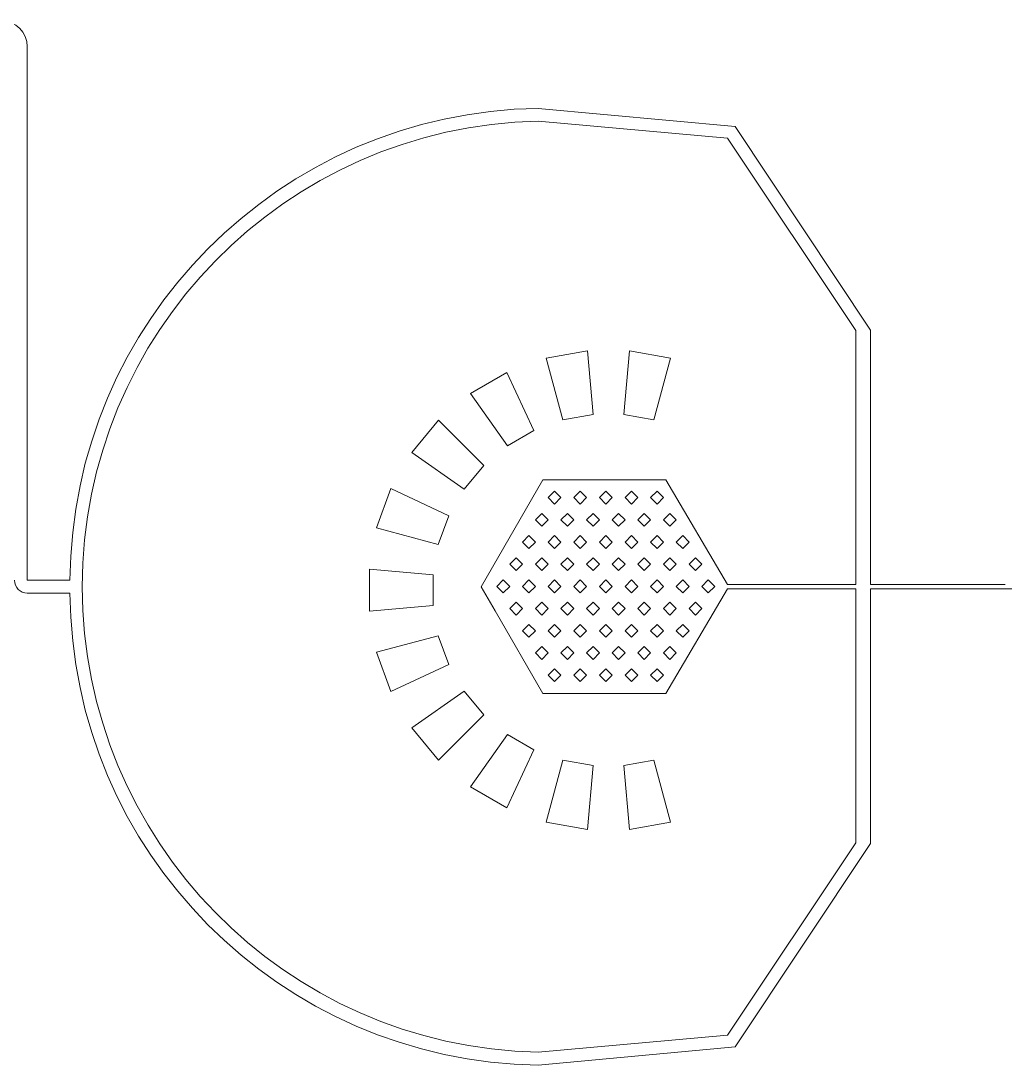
# Model space of a CAD drawing. Extents: x -8580 to 6722, y -2659 to 2641.
# Drawn here: x -4064 to 546, y -2250 to 2641 of the extents above; entities that cross this region are included whole.
import ezdxf

# ---------------------------------------------------------------- set-up
doc = ezdxf.new("R2010")
doc.units = 13
doc.layers.add('63', color=2, linetype='Continuous', lineweight=0, true_color=0xffff00)

msp = doc.modelspace()

# ---------------------------------------------------------------- linework, layer by layer
at = {"layer": '63'}
for p, q in [((-4033.9, 20.6), (-4033.9, 2520.6)), ((-1640.4, 2231), (-718.7, 2146.1)), ((-1640.4, 2171), (-753.9, 2090.6)), ((-718.7, 2146.1), (-84.9, 1192.7)), ((-753.9, 2090.6), (-153.9, 1190.6)), ((-153.9, 1190.6), (-153.9, 0.6)), ((-84.9, 1192.7), (-84.9, 0.6)), ((-1410, 1095.2), (-1603.2, 1061.2)), ((-1383.9, 796.4), (-1410, 1095.2)), ((-1213.9, 1095.2), (-1240.1, 796.4)), ((-1020.8, 1061.2), (-1213.9, 1095.2)), ((-1603.2, 1061.2), (-1525.5, 771.4)), ((-1098.5, 771.4), (-1020.8, 1061.2)), ((-1787.4, 994.1), (-1957.3, 896.1)), ((-1660.6, 722.2), (-1787.4, 994.1)), ((-1957.3, 896.1), (-1785.2, 650.3)), ((-1525.5, 771.4), (-1383.9, 796.4)), ((-1240.1, 796.4), (-1098.5, 771.4)), ((-2107.5, 770), (-2233.5, 619.8)), ((-1895.3, 557.9), (-2107.5, 770)), ((-1785.2, 650.3), (-1660.6, 722.2)), ((-2233.5, 619.8), (-1987.8, 447.7)), ((-1987.8, 447.7), (-1895.3, 557.9)), ((-1619.9, 490.6), (-1908.6, -9.4)), ((-1042.6, 490.6), (-1619.9, 490.6)), ((-1042.6, 490.6), (-753.9, 0.6)), ((-2331.6, 450), (-2398.6, 265.7)), ((-2059.7, 323.2), (-2331.6, 450)), ((-1594.2, 407.8), (-1564.2, 437.8)), ((-1564.2, 377.8), (-1594.2, 407.8)), ((-1564.2, 437.8), (-1534.2, 407.8)), ((-1534.2, 407.8), (-1564.2, 377.8)), ((-1474.2, 407.8), (-1444.2, 437.8)), ((-1444.2, 377.8), (-1474.2, 407.8)), ((-1444.2, 437.8), (-1414.2, 407.8)), ((-1414.2, 407.8), (-1444.2, 377.8)), ((-1354.2, 407.8), (-1324.2, 437.8)), ((-1324.2, 377.8), (-1354.2, 407.8)), ((-1324.2, 437.8), (-1294.2, 407.8)), ((-1294.2, 407.8), (-1324.2, 377.8)), ((-1234.2, 407.8), (-1204.2, 437.8)), ((-1204.2, 377.8), (-1234.2, 407.8)), ((-1204.2, 437.8), (-1174.2, 407.8)), ((-1174.2, 407.8), (-1204.2, 377.8)), ((-1114.2, 407.8), (-1084.2, 437.8)), ((-1084.2, 377.8), (-1114.2, 407.8)), ((-1084.2, 437.8), (-1054.2, 407.8)), ((-1054.2, 407.8), (-1084.2, 377.8)), ((-2108.9, 188.1), (-2059.7, 323.2)), ((-1654.2, 303.8), (-1624.2, 333.8)), ((-1624.2, 273.8), (-1654.2, 303.8)), ((-1624.2, 333.8), (-1594.2, 303.8)), ((-1594.2, 303.8), (-1624.2, 273.8)), ((-1534.2, 303.8), (-1504.2, 333.8)), ((-1504.2, 273.8), (-1534.2, 303.8)), ((-1504.2, 333.8), (-1474.2, 303.8)), ((-1474.2, 303.8), (-1504.2, 273.8)), ((-1414.2, 303.8), (-1384.2, 333.8)), ((-1384.2, 273.8), (-1414.2, 303.8)), ((-1384.2, 333.8), (-1354.2, 303.8)), ((-1354.2, 303.8), (-1384.2, 273.8)), ((-1294.2, 303.8), (-1264.2, 333.8)), ((-1264.2, 273.8), (-1294.2, 303.8)), ((-1264.2, 333.8), (-1234.2, 303.8)), ((-1234.2, 303.8), (-1264.2, 273.8)), ((-1174.2, 303.8), (-1144.2, 333.8)), ((-1144.2, 273.8), (-1174.2, 303.8)), ((-1144.2, 333.8), (-1114.2, 303.8)), ((-1114.2, 303.8), (-1144.2, 273.8)), ((-1054.2, 303.8), (-1024.2, 333.8)), ((-1024.2, 273.8), (-1054.2, 303.8)), ((-1024.2, 333.8), (-994.2, 303.8)), ((-994.2, 303.8), (-1024.2, 273.8)), ((-2398.6, 265.7), (-2108.9, 188.1)), ((-1714.2, 199.9), (-1684.2, 229.9)), ((-1684.2, 169.9), (-1714.2, 199.9)), ((-1684.2, 229.9), (-1654.2, 199.9)), ((-1654.2, 199.9), (-1684.2, 169.9)), ((-1594.2, 199.9), (-1564.2, 229.9)), ((-1564.2, 169.9), (-1594.2, 199.9)), ((-1564.2, 229.9), (-1534.2, 199.9)), ((-1534.2, 199.9), (-1564.2, 169.9)), ((-1474.2, 199.9), (-1444.2, 229.9)), ((-1444.2, 169.9), (-1474.2, 199.9)), ((-1444.2, 229.9), (-1414.2, 199.9)), ((-1414.2, 199.9), (-1444.2, 169.9)), ((-1354.2, 199.9), (-1324.2, 229.9)), ((-1324.2, 169.9), (-1354.2, 199.9)), ((-1324.2, 229.9), (-1294.2, 199.9)), ((-1294.2, 199.9), (-1324.2, 169.9)), ((-1234.2, 199.9), (-1204.2, 229.9)), ((-1204.2, 169.9), (-1234.2, 199.9)), ((-1204.2, 229.9), (-1174.2, 199.9)), ((-1174.2, 199.9), (-1204.2, 169.9)), ((-1114.2, 199.9), (-1084.2, 229.9)), ((-1084.2, 169.9), (-1114.2, 199.9)), ((-1084.2, 229.9), (-1054.2, 199.9)), ((-1054.2, 199.9), (-1084.2, 169.9)), ((-994.2, 199.9), (-964.2, 229.9)), ((-964.2, 169.9), (-994.2, 199.9)), ((-964.2, 229.9), (-934.2, 199.9)), ((-934.2, 199.9), (-964.2, 169.9)), ((-1774.2, 96), (-1744.2, 126)), ((-1744.2, 126), (-1714.2, 96)), ((-1654.2, 96), (-1624.2, 126)), ((-1624.2, 126), (-1594.2, 96)), ((-1534.2, 96), (-1504.2, 126)), ((-1504.2, 126), (-1474.2, 96)), ((-1414.2, 96), (-1384.2, 126)), ((-1384.2, 126), (-1354.2, 96)), ((-1294.2, 96), (-1264.2, 126)), ((-1264.2, 126), (-1234.2, 96)), ((-1174.2, 96), (-1144.2, 126)), ((-1144.2, 126), (-1114.2, 96)), ((-1054.2, 96), (-1024.2, 126)), ((-1024.2, 126), (-994.2, 96)), ((-934.2, 96), (-904.2, 126)), ((-904.2, 126), (-874.2, 96)), ((-2132.4, 46.5), (-2431.3, 72.6)), ((-2431.3, 72.6), (-2431.3, -123.5)), ((-1744.2, 66), (-1774.2, 96)), ((-1714.2, 96), (-1744.2, 66)), ((-1624.2, 66), (-1654.2, 96)), ((-1594.2, 96), (-1624.2, 66)), ((-1504.2, 66), (-1534.2, 96)), ((-1474.2, 96), (-1504.2, 66)), ((-1384.2, 66), (-1414.2, 96)), ((-1354.2, 96), (-1384.2, 66)), ((-1264.2, 66), (-1294.2, 96)), ((-1234.2, 96), (-1264.2, 66)), ((-1144.2, 66), (-1174.2, 96)), ((-1114.2, 96), (-1144.2, 66)), ((-1024.2, 66), (-1054.2, 96)), ((-994.2, 96), (-1024.2, 66)), ((-904.2, 66), (-934.2, 96)), ((-874.2, 96), (-904.2, 66)), ((-3833.9, 20.6), (-4033.9, 20.6)), ((-2132.4, -97.3), (-2132.4, 46.5)), ((-1834.2, -7.9), (-1804.2, 22.1)), ((-1804.2, 22.1), (-1774.2, -7.9)), ((-1714.2, -7.9), (-1684.2, 22.1)), ((-1684.2, 22.1), (-1654.2, -7.9)), ((-1594.2, -7.9), (-1564.2, 22.1)), ((-1564.2, 22.1), (-1534.2, -7.9)), ((-1474.2, -7.9), (-1444.2, 22.1)), ((-1444.2, 22.1), (-1414.2, -7.9)), ((-1354.2, -7.9), (-1324.2, 22.1)), ((-1324.2, 22.1), (-1294.2, -7.9)), ((-1234.2, -7.9), (-1204.2, 22.1)), ((-1204.2, 22.1), (-1174.2, -7.9)), ((-1114.2, -7.9), (-1084.2, 22.1)), ((-1084.2, 22.1), (-1054.2, -7.9)), ((-994.2, -7.9), (-964.2, 22.1)), ((-964.2, 22.1), (-934.2, -7.9)), ((-874.2, -7.9), (-844.2, 22.1)), ((-844.2, 22.1), (-814.2, -7.9)), ((-153.9, 0.6), (-753.9, 0.6)), ((-84.9, 0.6), (546.1, 0.6)), ((-3833.9, -39.4), (-4033.9, -39.4)), ((-1908.6, -9.4), (-1843.2, -122.8)), ((-1804.2, -37.9), (-1834.2, -7.9)), ((-1774.2, -7.9), (-1804.2, -37.9)), ((-1684.2, -37.9), (-1714.2, -7.9)), ((-1654.2, -7.9), (-1684.2, -37.9)), ((-1564.2, -37.9), (-1594.2, -7.9)), ((-1534.2, -7.9), (-1564.2, -37.9)), ((-1444.2, -37.9), (-1474.2, -7.9)), ((-1414.2, -7.9), (-1444.2, -37.9)), ((-1324.2, -37.9), (-1354.2, -7.9)), ((-1294.2, -7.9), (-1324.2, -37.9)), ((-1204.2, -37.9), (-1234.2, -7.9)), ((-1174.2, -7.9), (-1204.2, -37.9)), ((-1084.2, -37.9), (-1114.2, -7.9)), ((-1054.2, -7.9), (-1084.2, -37.9)), ((-753.9, -19.4), (-1042.6, -509.4)), ((-964.2, -37.9), (-994.2, -7.9)), ((-934.2, -7.9), (-964.2, -37.9)), ((-844.2, -37.9), (-874.2, -7.9)), ((-814.2, -7.9), (-844.2, -37.9)), ((-153.9, -19.4), (-753.9, -19.4)), ((-153.9, -1209.4), (-153.9, -19.4)), ((-84.9, -1211.6), (-84.9, -19.4)), ((-84.9, -19.4), (546.1, -19.4)), ((1796.1, -19.4), (546.1, -19.4)), ((-2431.3, -123.5), (-2132.4, -97.3)), ((-1774.2, -111.9), (-1744.2, -81.9)), ((-1744.2, -81.9), (-1714.2, -111.9)), ((-1654.2, -111.9), (-1624.2, -81.9)), ((-1624.2, -81.9), (-1594.2, -111.9)), ((-1534.2, -111.9), (-1504.2, -81.9)), ((-1504.2, -81.9), (-1474.2, -111.9)), ((-1414.2, -111.9), (-1384.2, -81.9)), ((-1384.2, -81.9), (-1354.2, -111.9)), ((-1294.2, -111.9), (-1264.2, -81.9)), ((-1264.2, -81.9), (-1234.2, -111.9)), ((-1174.2, -111.9), (-1144.2, -81.9)), ((-1144.2, -81.9), (-1114.2, -111.9)), ((-1054.2, -111.9), (-1024.2, -81.9)), ((-1024.2, -81.9), (-994.2, -111.9)), ((-934.2, -111.9), (-904.2, -81.9)), ((-904.2, -81.9), (-874.2, -111.9)), ((-1843.2, -122.8), (-1619.9, -509.4)), ((-1744.2, -141.9), (-1774.2, -111.9)), ((-1714.2, -111.9), (-1744.2, -141.9)), ((-1624.2, -141.9), (-1654.2, -111.9)), ((-1594.2, -111.9), (-1624.2, -141.9)), ((-1504.2, -141.9), (-1534.2, -111.9)), ((-1474.2, -111.9), (-1504.2, -141.9)), ((-1384.2, -141.9), (-1414.2, -111.9)), ((-1354.2, -111.9), (-1384.2, -141.9)), ((-1264.2, -141.9), (-1294.2, -111.9)), ((-1234.2, -111.9), (-1264.2, -141.9)), ((-1144.2, -141.9), (-1174.2, -111.9)), ((-1114.2, -111.9), (-1144.2, -141.9)), ((-1024.2, -141.9), (-1054.2, -111.9)), ((-994.2, -111.9), (-1024.2, -141.9)), ((-904.2, -141.9), (-934.2, -111.9)), ((-874.2, -111.9), (-904.2, -141.9)), ((-1714.2, -215.8), (-1684.2, -185.8)), ((-1684.2, -185.8), (-1654.2, -215.8)), ((-1594.2, -215.8), (-1564.2, -185.8)), ((-1564.2, -185.8), (-1534.2, -215.8)), ((-1474.2, -215.8), (-1444.2, -185.8)), ((-1444.2, -185.8), (-1414.2, -215.8)), ((-1354.2, -215.8), (-1324.2, -185.8)), ((-1324.2, -185.8), (-1294.2, -215.8)), ((-1234.2, -215.8), (-1204.2, -185.8)), ((-1204.2, -185.8), (-1174.2, -215.8)), ((-1114.2, -215.8), (-1084.2, -185.8)), ((-1084.2, -185.8), (-1054.2, -215.8)), ((-994.2, -215.8), (-964.2, -185.8)), ((-964.2, -185.8), (-934.2, -215.8)), ((-2108.9, -239), (-2398.6, -316.6)), ((-2059.7, -374.1), (-2108.9, -239)), ((-1684.2, -245.8), (-1714.2, -215.8)), ((-1654.2, -215.8), (-1684.2, -245.8)), ((-1564.2, -245.8), (-1594.2, -215.8)), ((-1534.2, -215.8), (-1564.2, -245.8)), ((-1444.2, -245.8), (-1474.2, -215.8)), ((-1414.2, -215.8), (-1444.2, -245.8)), ((-1324.2, -245.8), (-1354.2, -215.8)), ((-1294.2, -215.8), (-1324.2, -245.8)), ((-1204.2, -245.8), (-1234.2, -215.8)), ((-1174.2, -215.8), (-1204.2, -245.8)), ((-1084.2, -245.8), (-1114.2, -215.8)), ((-1054.2, -215.8), (-1084.2, -245.8)), ((-964.2, -245.8), (-994.2, -215.8)), ((-934.2, -215.8), (-964.2, -245.8)), ((-1654.2, -319.7), (-1624.2, -289.7)), ((-1624.2, -289.7), (-1594.2, -319.7)), ((-1534.2, -319.7), (-1504.2, -289.7)), ((-1504.2, -289.7), (-1474.2, -319.7)), ((-1414.2, -319.7), (-1384.2, -289.7)), ((-1384.2, -289.7), (-1354.2, -319.7)), ((-1294.2, -319.7), (-1264.2, -289.7)), ((-1264.2, -289.7), (-1234.2, -319.7)), ((-1174.2, -319.7), (-1144.2, -289.7)), ((-1144.2, -289.7), (-1114.2, -319.7)), ((-1054.2, -319.7), (-1024.2, -289.7)), ((-1024.2, -289.7), (-994.2, -319.7)), ((-2398.6, -316.6), (-2331.6, -500.9)), ((-1624.2, -349.7), (-1654.2, -319.7)), ((-1594.2, -319.7), (-1624.2, -349.7)), ((-1504.2, -349.7), (-1534.2, -319.7)), ((-1474.2, -319.7), (-1504.2, -349.7)), ((-1384.2, -349.7), (-1414.2, -319.7)), ((-1354.2, -319.7), (-1384.2, -349.7)), ((-1264.2, -349.7), (-1294.2, -319.7)), ((-1234.2, -319.7), (-1264.2, -349.7)), ((-1144.2, -349.7), (-1174.2, -319.7)), ((-1114.2, -319.7), (-1144.2, -349.7)), ((-1024.2, -349.7), (-1054.2, -319.7)), ((-994.2, -319.7), (-1024.2, -349.7)), ((-2331.6, -500.9), (-2059.7, -374.1)), ((-1594.2, -423.6), (-1564.2, -393.6)), ((-1564.2, -453.6), (-1594.2, -423.6)), ((-1564.2, -393.6), (-1534.2, -423.6)), ((-1534.2, -423.6), (-1564.2, -453.6)), ((-1474.2, -423.6), (-1444.2, -393.6)), ((-1444.2, -453.6), (-1474.2, -423.6)), ((-1444.2, -393.6), (-1414.2, -423.6)), ((-1414.2, -423.6), (-1444.2, -453.6)), ((-1354.2, -423.6), (-1324.2, -393.6)), ((-1324.2, -453.6), (-1354.2, -423.6)), ((-1324.2, -393.6), (-1294.2, -423.6)), ((-1294.2, -423.6), (-1324.2, -453.6)), ((-1234.2, -423.6), (-1204.2, -393.6)), ((-1204.2, -453.6), (-1234.2, -423.6)), ((-1204.2, -393.6), (-1174.2, -423.6)), ((-1174.2, -423.6), (-1204.2, -453.6)), ((-1114.2, -423.6), (-1084.2, -393.6)), ((-1084.2, -453.6), (-1114.2, -423.6)), ((-1084.2, -393.6), (-1054.2, -423.6)), ((-1054.2, -423.6), (-1084.2, -453.6)), ((-1987.8, -498.7), (-2233.5, -670.7)), ((-1895.3, -608.8), (-1987.8, -498.7)), ((-1619.9, -509.4), (-1042.6, -509.4)), ((-2107.5, -821), (-1895.3, -608.8)), ((-2233.5, -670.7), (-2107.5, -821)), ((-1785.2, -701.3), (-1957.3, -947)), ((-1660.6, -773.2), (-1785.2, -701.3)), ((-1787.4, -1045.1), (-1660.6, -773.2)), ((-1525.5, -822.4), (-1603.2, -1112.1)), ((-1383.9, -847.3), (-1525.5, -822.4)), ((-1098.5, -822.4), (-1240.1, -847.3)), ((-1020.8, -1112.1), (-1098.5, -822.4)), ((-1410, -1146.2), (-1383.9, -847.3)), ((-1240.1, -847.3), (-1213.9, -1146.2)), ((-1957.3, -947), (-1787.4, -1045.1)), ((-1603.2, -1112.1), (-1410, -1146.2)), ((-1213.9, -1146.2), (-1020.8, -1112.1)), ((-753.9, -2109.4), (-153.9, -1209.4)), ((-718.7, -2165), (-84.9, -1211.6)), ((-1640.4, -2189.9), (-753.9, -2109.4)), ((-1640.4, -2249.9), (-718.7, -2165))]:
    msp.add_line(p, q, dxfattribs=at)
for centre, radius, start, end in [((-4153.9, 2520.6), 120, 0, 180), ((-1608.2, 5.4), 2225.8, 90.8288, 179.6109), ((-1594.2, -10.9), 2182.4, 91.2118, 179.9608), ((-4033.9, 20.6), 60, 180, 270), ((-1608.2, -24.3), 2225.8, 180.3891, 269.1712), ((-1594.2, -7.9), 2182.4, 180.04, 268.7882)]:
    msp.add_arc(centre, radius, start, end, dxfattribs=at)

doc.saveas('drawing.dxf')
